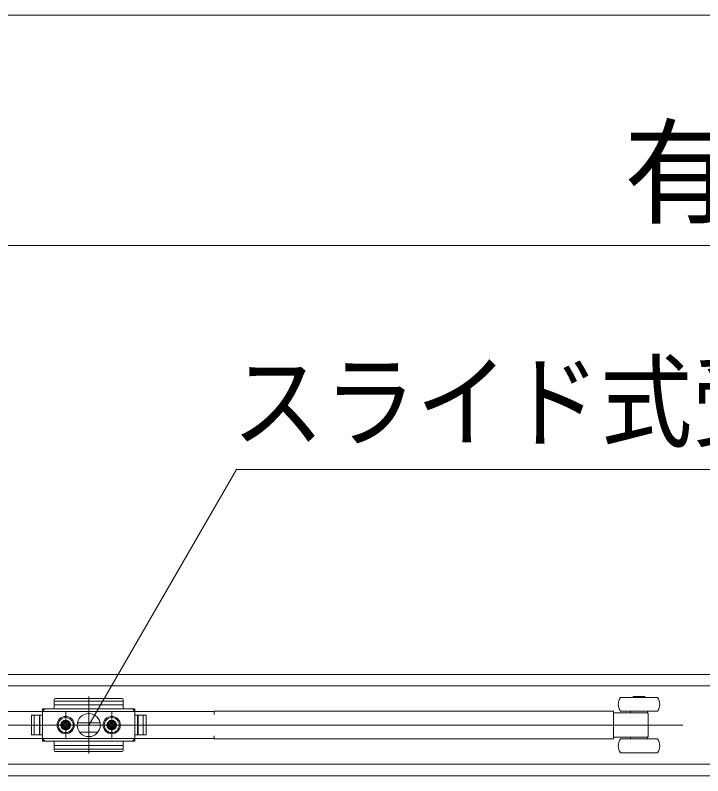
# Model space of a CAD drawing. Units: millimetres, scale not verified. Extents: x -6062 to 6062, y -3045 to 3045.
# Drawn here: x -4364.4 to -4066, y 1355.8 to 1686 of the extents above; entities that cross this region are included whole.
import ezdxf
from ezdxf.enums import TextEntityAlignment as Align

# ---------------------------------------------------------------- set-up
doc = ezdxf.new("R2010")
doc.units = ezdxf.units.MM
doc.header["$LTSCALE"] = 20
for name, color, linetype, lineweight in [('0-0_2寸法-1', 7, 'Continuous', 9), ('0-3_2寸法-3', 7, 'Continuous', 9), ('0-4_3一般', 7, 'Continuous', 9)]:
    doc.layers.add(name, color=color, linetype=linetype, lineweight=lineweight)
doc.styles.add('ＭＳ ゴシック', font='')
doc.styles.add('ＭＳ Ｐゴシック', font='')
doc.styles.get('ＭＳ ゴシック').set_extended_font_data('MS Gothic')
doc.styles.get('ＭＳ Ｐゴシック').set_extended_font_data('MS PGothic')

# ---------------------------------------------------------------- blocks, each defined once
blk = doc.blocks.new('グループ-20')
at = {"layer": '0-4_3一般'}
for p, q in [((-30318, 27896.9), (-53682, 27896.9)), ((-50900, 27805.4), (-50900, 27309.2)), ((-46174, 27796.9), (-46174, 27804.9)), ((-46174, 27804.9), (-46074, 27804.9)), ((-46074, 27804.9), (-46074, 27796.9)), ((-51200, 27706.9), (-51200, 27756.1)), ((-51200, 27733.9), (-50600, 27733.9)), ((-51190, 27786.7), (-50610, 27786.7)), ((-51190, 27766.1), (-50610, 27766.1)), ((-50600, 27756.1), (-50600, 27776.7)), ((-50600, 27756.1), (-50600, 27706.9)), ((-49830, 27673.9), (-52510, 27673.9)), ((-51300, 27676.9), (-51280, 27696.9)), ((-51300, 27696.9), (-51210, 27696.9)), ((-51300, 27696.9), (-51300, 27416.9)), ((-51300, 27686.9), (-51300, 27641.9)), ((-50510, 27696.9), (-51290, 27696.9)), ((-51100, 27433.9), (-51100, 27678.3)), ((-50900, 27714.2), (-50900, 27393.1)), ((-50700, 27433.9), (-50700, 27678.3)), ((-50520, 27696.9), (-50500, 27676.9)), ((-50500, 27416.9), (-50500, 27696.9)), ((-50500, 27641.9), (-50500, 27686.9)), ((-49810, 27673.9), (-49830, 27673.9)), ((-49810, 27676.9), (-46364, 27676.9)), ((-49810, 27649.9), (-49810, 27676.9)), ((-46344, 27676.9), (-46364, 27676.9)), ((-46344, 27660.2), (-46344, 27676.9)), ((-46199, 27662.9), (-46199, 27676.9)), ((-46049, 27676.9), (-46049, 27662.9)), ((-51398, 27641.9), (-51398, 27471.9)), ((-51300, 27641.9), (-51398, 27641.9)), ((-51398, 27481.9), (-51398, 27631.9)), ((-51300, 27641.9), (-51388, 27641.9)), ((-51374, 27471.9), (-51374, 27641.9)), ((-51328, 27471.9), (-51328, 27641.9)), ((-51324, 27641.9), (-51324, 27471.9)), ((-51300, 27641.9), (-51300, 27471.9)), ((-51100, 27661.9), (-51100, 27451.9)), ((-50700, 27661.9), (-50700, 27451.9)), ((-50700, 27633.4), (-50700, 27481.5)), ((-50500, 27471.9), (-50500, 27641.9)), ((-50402, 27641.9), (-50500, 27641.9)), ((-50476, 27471.9), (-50476, 27641.9)), ((-50472, 27641.9), (-50472, 27471.9)), ((-50426, 27641.9), (-50426, 27471.9)), ((-50402, 27471.9), (-50402, 27641.9)), ((-50402, 27631.9), (-50402, 27481.9)), ((-46124, 27662.9), (-46344, 27662.9)), ((-46344, 27660.2), (-46344, 27642.9)), ((-46344, 27470.9), (-46344, 27642.9)), ((-46069.9, 27662.9), (-46124, 27662.9)), ((-46044, 27645.5), (-46044, 27645.3)), ((-46044, 27468.4), (-46044, 27645.3)), ((-53862, 27556.9), (-45742, 27556.9)), ((-50348.3, 27556.9), (-51446.3, 27556.9)), ((-51436.9, 27556.9), (-50338.9, 27556.9)), ((-50977, 27556.9), (-51225, 27556.9)), ((-51056, 27556.9), (-51144, 27556.9)), ((-51140.1, 27565.5), (-51120.5, 27566.6)), ((-51119.8, 27562.9), (-51140.1, 27565.5)), ((-51119.8, 27550.8), (-51140.1, 27548.3)), ((-51140.1, 27548.3), (-51120.5, 27547.2)), ((-51120.5, 27566.6), (-51113.2, 27570)), ((-51116.7, 27562.9), (-51120.5, 27566.6)), ((-51116.7, 27550.9), (-51120.5, 27547.2)), ((-51120.5, 27547.2), (-51113.2, 27543.7)), ((-51116.7, 27562.9), (-51119.8, 27562.9)), ((-51116.7, 27550.9), (-51119.8, 27550.8)), ((-51109.4, 27566.3), (-51116.7, 27562.9)), ((-51109.4, 27547.5), (-51116.7, 27550.9)), ((-51109.7, 27577.4), (-51113.2, 27570)), ((-51113.2, 27570), (-51109.4, 27566.3)), ((-51113.2, 27543.7), (-51109.4, 27547.5)), ((-51109.7, 27536.4), (-51113.2, 27543.7)), ((-51108.6, 27597.1), (-51109.7, 27577.4)), ((-51106, 27573.6), (-51109.7, 27577.4)), ((-51106, 27540.1), (-51109.7, 27536.4)), ((-51108.6, 27516.7), (-51109.7, 27536.4)), ((-51109.4, 27566.3), (-51106, 27573.6)), ((-51109.4, 27547.5), (-51106, 27540.1)), ((-51106.1, 27576.7), (-51108.6, 27597.1)), ((-51106.1, 27537.1), (-51108.6, 27516.7)), ((-51106, 27573.6), (-51106.1, 27576.7)), ((-51106, 27540.1), (-51106.1, 27537.1)), ((-51100, 27512.9), (-51100, 27600.9)), ((-51094, 27573.6), (-51090.3, 27577.4)), ((-51094, 27573.6), (-51093.9, 27576.7)), ((-51090.6, 27566.3), (-51094, 27573.6)), ((-51090.6, 27547.5), (-51094, 27540.1)), ((-51094, 27540.1), (-51093.9, 27537.1)), ((-51094, 27540.1), (-51090.3, 27536.4)), ((-51093.9, 27576.7), (-51091.4, 27597.1)), ((-51093.9, 27537.1), (-51091.4, 27516.7)), ((-51091.4, 27597.1), (-51090.3, 27577.4)), ((-51091.4, 27516.7), (-51090.3, 27536.4)), ((-51086.8, 27570), (-51090.6, 27566.3)), ((-51090.6, 27566.3), (-51083.3, 27562.9)), ((-51090.6, 27547.5), (-51083.3, 27550.9)), ((-51086.8, 27543.7), (-51090.6, 27547.5)), ((-51090.3, 27577.4), (-51086.8, 27570)), ((-51090.3, 27536.4), (-51086.8, 27543.7)), ((-51079.5, 27566.6), (-51086.8, 27570)), ((-51079.5, 27547.2), (-51086.8, 27543.7)), ((-51083.3, 27562.9), (-51079.5, 27566.6)), ((-51083.3, 27562.9), (-51080.2, 27562.9)), ((-51083.3, 27550.9), (-51080.2, 27550.8)), ((-51083.3, 27550.9), (-51079.5, 27547.2)), ((-51080.2, 27562.9), (-51059.9, 27565.5)), ((-51080.2, 27550.8), (-51059.9, 27548.3)), ((-51059.9, 27565.5), (-51079.5, 27566.6)), ((-51059.9, 27548.3), (-51079.5, 27547.2)), ((-50577, 27556.9), (-50825, 27556.9)), ((-50635, 27556.9), (-50805, 27556.9)), ((-50656, 27556.9), (-50744, 27556.9)), ((-50716.7, 27562.9), (-50719.8, 27562.9)), ((-50716.7, 27550.9), (-50719.8, 27550.8)), ((-50700, 27512.9), (-50700, 27600.9)), ((-50683.3, 27562.9), (-50680.2, 27562.9)), ((-50683.3, 27550.9), (-50680.2, 27550.8)), ((-51398, 27471.9), (-51300, 27471.9)), ((-51388, 27471.9), (-51300, 27471.9)), ((-51300, 27471.9), (-51300, 27426.9)), ((-50500, 27426.9), (-50500, 27471.9)), ((-50500, 27471.9), (-50402, 27471.9)), ((-46344, 27470.9), (-46344, 27453.6)), ((-51280, 27416.9), (-51300, 27436.9)), ((-51210, 27416.9), (-51300, 27416.9)), ((-51290, 27416.9), (-50510, 27416.9)), ((-51200, 27357.7), (-51200, 27406.9)), ((-50600, 27406.9), (-50600, 27357.7)), ((-50500, 27416.9), (-50590, 27416.9)), ((-50500, 27436.9), (-50520, 27416.9)), ((-49810, 27436.9), (-49810, 27463.9)), ((-46364, 27436.9), (-49810, 27436.9)), ((-46364, 27436.9), (-46344, 27436.9)), ((-46344, 27436.9), (-46344, 27453.6)), ((-46344, 27450.9), (-46124, 27450.9)), ((-45964, 27436.9), (-46284, 27436.9)), ((-46199, 27436.9), (-46199, 27450.9)), ((-46124, 27450.9), (-46069.9, 27450.9)), ((-46069.9, 27450.9), (-46055.2, 27450.9)), ((-46055.2, 27450.9), (-46049, 27450.9)), ((-46049, 27450.9), (-46049, 27436.9)), ((-46044, 27464.9), (-46044, 27465)), ((-50600, 27379.9), (-51200, 27379.9)), ((-51200, 27357.7), (-51200, 27347.7)), ((-51200, 27337.1), (-51200, 27347.7)), ((-50610, 27347.7), (-51190, 27347.7)), ((-50610, 27327.1), (-51190, 27327.1)), ((-45964, 27316.9), (-46284, 27316.9)), ((-53682, 27216.9), (-30318, 27216.9)), ((-6330, 27116.9), (-53990, 27116.9))]:
    blk.add_line(p, q, dxfattribs=at)
for points in [[(-6330, 27116.9), (-6330, 27996.9), (-53990, 27996.9), (-53990, 27116.9)], [(-51200, 27756.1), (-51200, 27766.1), (-51200, 27776.7)], [(-46284, 27796.9), (-46238.8, 27796.9), (-45964, 27796.9)], [(-50590, 27696.9), (-50500, 27696.9), (-50500, 27641.9), (-50412, 27641.9)], [(-46284, 27676.9), (-46238.8, 27676.9), (-45964, 27676.9)], [(-46049, 27662.9), (-46055.2, 27662.9), (-46069.9, 27662.9)], [(-46044, 27648.9), (-46044, 27649), (-46044, 27649), (-46044, 27649.1), (-46044, 27649.1), (-46044, 27649.2), (-46044, 27649.2), (-46044, 27649.2), (-46044, 27649.2), (-46044, 27649.2), (-46044, 27649.2), (-46044, 27649.2), (-46044, 27649.1), (-46044, 27649.1), (-46044, 27649), (-46044, 27648.9), (-46044, 27648.9), (-46044, 27648.8), (-46044, 27648.7), (-46044, 27648.5), (-46044, 27648.4), (-46044, 27648.3), (-46044, 27648.1), (-46044, 27648), (-46044, 27647.8), (-46044, 27647.7), (-46044, 27647.5), (-46044, 27647.4), (-46044, 27647.2), (-46044, 27647.1), (-46044, 27646.9), (-46044, 27646.7), (-46044, 27646.6), (-46044, 27646.4), (-46044, 27646.3), (-46044, 27646.1), (-46044, 27646), (-46044, 27645.8), (-46044, 27645.7), (-46044, 27645.5)], [(-50995, 27556.9), (-51015, 27556.9), (-51035, 27556.9), (-51205, 27556.9)], [(-50719.8, 27562.9), (-50740.1, 27565.5), (-50720.5, 27566.6)], [(-50719.8, 27550.8), (-50740.1, 27548.3), (-50720.5, 27547.2)], [(-50709.4, 27547.5), (-50716.7, 27550.9), (-50720.5, 27547.2), (-50713.2, 27543.7)], [(-50709.4, 27566.3), (-50706, 27573.6), (-50709.7, 27577.4), (-50713.2, 27570)], [(-50706, 27573.6), (-50706.1, 27576.7), (-50708.6, 27597.1), (-50709.7, 27577.4)], [(-50706, 27540.1), (-50706.1, 27537.1), (-50708.6, 27516.7), (-50709.7, 27536.4)], [(-50694, 27573.6), (-50693.9, 27576.7), (-50691.4, 27597.1), (-50690.3, 27577.4)], [(-50690.6, 27547.5), (-50694, 27540.1), (-50690.3, 27536.4), (-50686.8, 27543.7)], [(-50694, 27540.1), (-50693.9, 27537.1), (-50691.4, 27516.7), (-50690.3, 27536.4)], [(-50690.6, 27566.3), (-50683.3, 27562.9), (-50679.5, 27566.6), (-50686.8, 27570)], [(-50680.2, 27562.9), (-50659.9, 27565.5), (-50679.5, 27566.6)], [(-50680.2, 27550.8), (-50659.9, 27548.3), (-50679.5, 27547.2)], [(-50595, 27556.9), (-50615, 27556.9), (-50635, 27556.9)], [(-50412, 27471.9), (-50500, 27471.9), (-50500, 27416.9)], [(-52530, 27463.9), (-52530, 27439.9), (-52510, 27439.9), (-49830, 27439.9), (-49810, 27439.9)], [(-46044, 27468.4), (-46044, 27468.3), (-46044, 27468.1), (-46044, 27468), (-46044, 27467.8), (-46044, 27467.7), (-46044, 27467.5), (-46044, 27467.4), (-46044, 27467.2), (-46044, 27467.1), (-46044, 27466.9), (-46044, 27466.8), (-46044, 27466.6), (-46044, 27466.4), (-46044, 27466.3), (-46044, 27466.1), (-46044, 27466), (-46044, 27465.8), (-46044, 27465.7), (-46044, 27465.5), (-46044, 27465.4), (-46044, 27465.3), (-46044, 27465.2), (-46044, 27465.1), (-46044, 27465), (-46044, 27464.9), (-46044, 27464.8), (-46044, 27464.8), (-46044, 27464.7), (-46044, 27464.7), (-46044, 27464.7), (-46044, 27464.6), (-46044, 27464.6), (-46044, 27464.6), (-46044, 27464.7), (-46044, 27464.7), (-46044, 27464.7), (-46044, 27464.8), (-46044, 27464.8), (-46044, 27464.9)], [(-50600, 27357.7), (-50600, 27347.7), (-50600, 27337.1)]]:
    blk.add_lwpolyline(points, dxfattribs=at)
for points in [[(-50709.4, 27566.3), (-50716.7, 27562.9), (-50720.5, 27566.6), (-50713.2, 27570)], [(-50709.4, 27547.5), (-50706, 27540.1), (-50709.7, 27536.4), (-50713.2, 27543.7)], [(-50690.6, 27566.3), (-50694, 27573.6), (-50690.3, 27577.4), (-50686.8, 27570)], [(-50690.6, 27547.5), (-50683.3, 27550.9), (-50679.5, 27547.2), (-50686.8, 27543.7)]]:
    blk.add_lwpolyline(points, close=True, dxfattribs=at)
for centre, radius in [((-51100, 27556.9), 75), ((-51100, 27556.9), 65), ((-50700, 27556.9), 75), ((-50700, 27556.9), 65), ((-51100, 27556.9), 42), ((-51100, 27556.9), 40), ((-51100, 27556.9), 40), ((-51100, 27556.9), 32.4), ((-51100, 27556.9), 30), ((-50700, 27556.9), 42), ((-50700, 27556.9), 40), ((-50700, 27556.9), 40), ((-50700, 27556.9), 32.4), ((-50700, 27556.9), 30)]:
    blk.add_circle(centre, radius, dxfattribs=at)
for centre, radius, start, end in [((-51190, 27776.7), 10, 90, 180), ((-51190, 27756.1), 10, 90, 180), ((-50610, 27776.7), 10, 0, 90), ((-50610, 27756.1), 10, 0, 90), ((-46204, 27736.9), 100, 143.1301, 216.8699), ((-46044, 27736.9), 100, 323.1301, 36.8699), ((-51290, 27686.9), 10, 90, 180), ((-51210, 27706.9), 10, 270, 0), ((-50590, 27706.9), 10, 180, 270), ((-50510, 27686.9), 10, 0, 90), ((-51388, 27631.9), 10, 90, 180), ((-50412, 27631.9), 10, 0, 90), ((-46064, 27649.6), 20, 359.74972, 42.54335), ((-51095, 27556.9), 46, 169.19486, 180), ((-51095, 27556.9), 46, 180, 190.80514), ((-51100, 27556.9), 20.7, 162.98773, 197.01227), ((-51100, 27551.9), 46, 79.19486, 100.80514), ((-51100, 27556.9), 20.7, 72.98773, 107.01227), ((-51100, 27556.9), 20.7, 252.98773, 287.01227), ((-51100, 27556.9), 20.7, 342.98773, 17.01227), ((-51105, 27556.9), 46, 0, 10.80514), ((-51105, 27556.9), 46, 349.19486, 0), ((-50695, 27556.9), 46, 169.19486, 180), ((-50695, 27556.9), 46, 180, 190.80514), ((-50700, 27556.9), 20.7, 162.98773, 197.01227), ((-50700, 27551.9), 46, 79.19486, 100.80514), ((-50700, 27556.9), 20.7, 72.98773, 107.01227), ((-50700, 27556.9), 20.7, 252.98773, 287.01227), ((-50700, 27556.9), 20.7, 342.98773, 17.01227), ((-50705, 27556.9), 46, 0, 10.80514), ((-50705, 27556.9), 46, 349.19486, 0), ((-51388, 27481.9), 10, 180, 270), ((-51100, 27561.8), 46, 259.19486, 280.80514), ((-50700, 27561.8), 46, 259.19486, 280.80514), ((-50412, 27481.9), 10, 270, 0), ((-51290, 27426.9), 10, 180, 270), ((-51210, 27406.9), 10, 0, 90), ((-50590, 27406.9), 10, 90, 180), ((-50510, 27426.9), 10, 270, 0), ((-46204, 27376.9), 100, 143.1301, 216.8699), ((-46064, 27464.2), 20, 315.93951, 0.24905), ((-46044, 27376.9), 100, 323.1301, 36.8699), ((-51190, 27357.7), 10, 180, 270), ((-51190, 27337.1), 10, 180, 270), ((-50610, 27357.7), 10, 270, 0), ((-50610, 27337.1), 10, 270, 0)]:
    blk.add_arc(centre, radius, start, end, dxfattribs=at)
blk = doc.blocks.new('グループ-21')
at = {"layer": '0-4_3一般'}
blk.add_blockref('グループ-20', (0, 0), dxfattribs=at)

msp = doc.modelspace()

# ---------------------------------------------------------------- linework, layer by layer
at = {"layer": '0-0_2寸法-1'}
for p, q in [((-2116.21, 1686), (-4481.79, 1686)), ((-4469.79, 1586), (-3316.21, 1586))]:
    msp.add_line(p, q, dxfattribs=at)
at = {"layer": '0-3_2寸法-3'}
for p, q in [((-4332.33, 1382.84), (-4332.67, 1382.84)), ((-4332.33, 1382.84), (-4332.67, 1382.84)), ((-4327.61, 1378.84), (-4337.39, 1378.84)), ((-4328.5, 1374.84), (-4336.5, 1374.84))]:
    msp.add_line(p, q, dxfattribs=at)
msp.add_lwpolyline([(-4332.5, 1377.84), (-4268.41, 1488.84), (-3861.53, 1488.84)], dxfattribs=at)
msp.add_circle((-4332.5, 1377.84), 5.01, dxfattribs=at)
msp.add_circle((-4332.5, 1377.84), 5.01, dxfattribs=at)

# ---------------------------------------------------------------- block references
at = {"layer": '0-4_3一般', "xscale": 0.05, "yscale": 0.05}
msp.add_blockref('グループ-21', (-1787.5, 0), dxfattribs=at)

# ---------------------------------------------------------------- texts
at = {"layer": '0-0_2寸法-1', "style": 'ＭＳ Ｐゴシック', "width": 0.95}
msp.add_text('有効開口幅\u3000DW-21', height=36.69, dxfattribs=at).set_placement((-4100.12, 1588.45), align=Align.BOTTOM_LEFT)
at = {"layer": '0-3_2寸法-3', "style": 'ＭＳ ゴシック', "width": 0.9}
msp.add_text('スライド式受け金具', height=32.55, dxfattribs=at).set_placement((-4270.34, 1492.19), align=Align.BOTTOM_LEFT)

doc.saveas('drawing.dxf')
